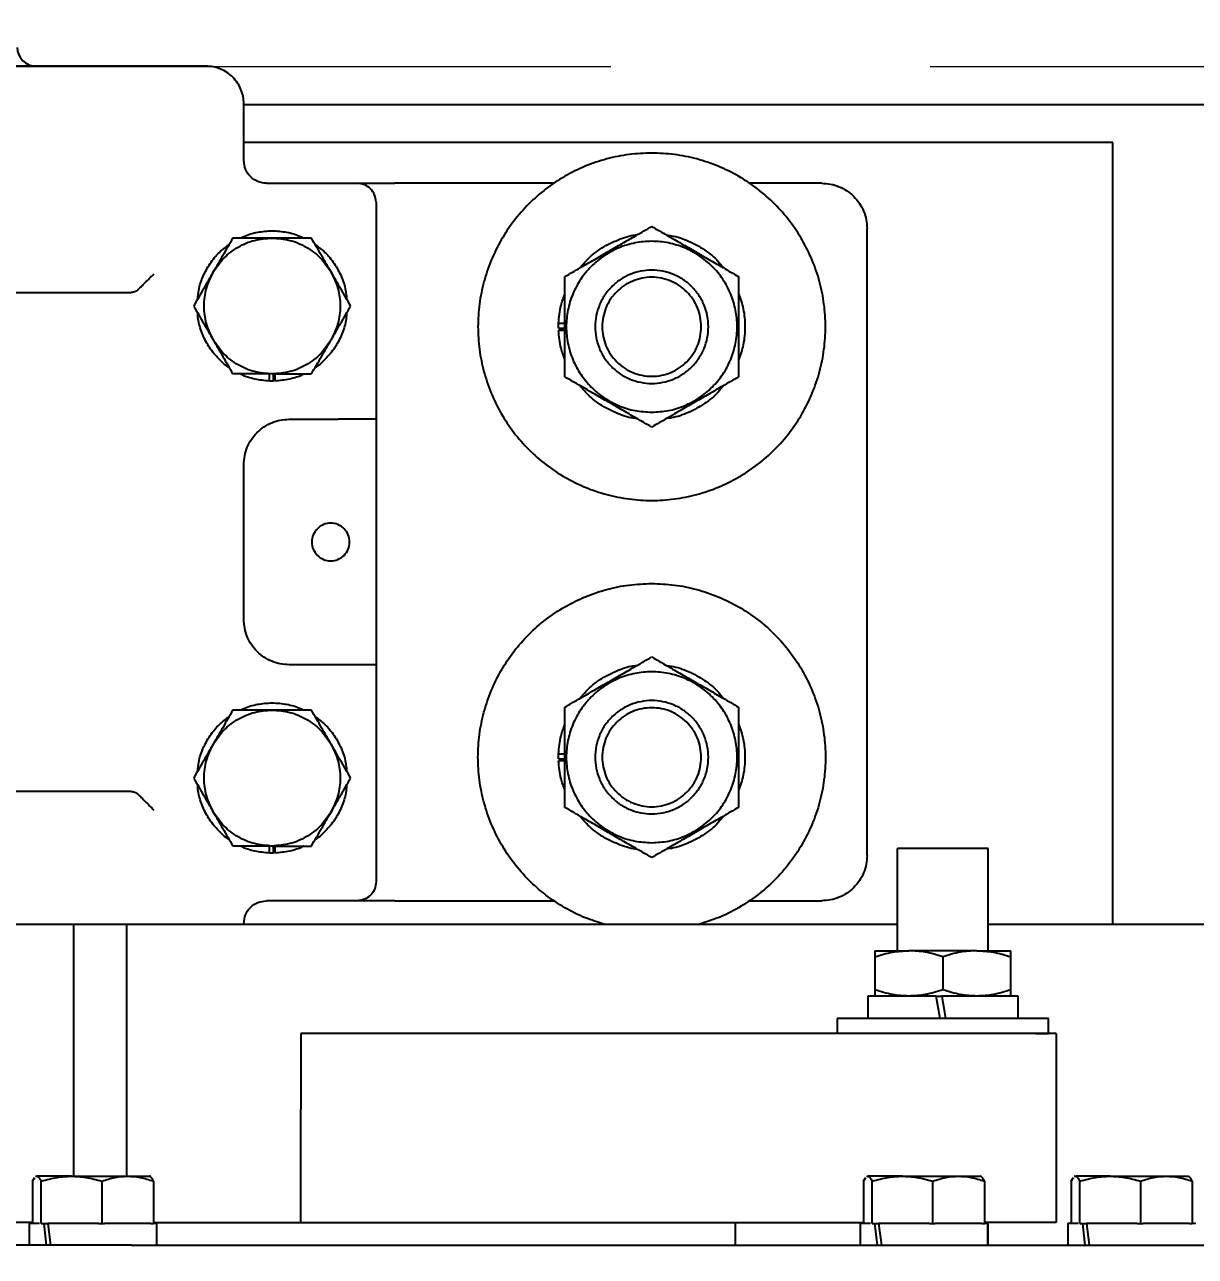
# Model space of a CAD drawing. Header units: millimetres. Extents: x 861 to 27901, y 673 to 17923.
# Drawn here: x 10955.8 to 11201.6, y 10712 to 10970.6 of the extents above; entities that cross this region are included whole.
import ezdxf

# ---------------------------------------------------------------- set-up
doc = ezdxf.new("R2010")
doc.units = ezdxf.units.MM
doc.header["$LTSCALE"] = 33.3
doc.linetypes.add('CENTERX2', pattern=[20.32, 12.7, -2.54, 2.54, -2.54])
doc.layers.add('CAPA_1', color=7, linetype='Continuous')
doc.styles.add('SLDTEXTSTYLE0', font='TXT', dxfattribs={"width": 0.75})
doc.dimstyles.new('SLDDIMSTYLE0', dxfattribs={"dimtxt": 66.6, "dimasz": 66.6, "dimexe": 0, "dimexo": 0.0625, "dimgap": 16.65, "dimtad": 2, "dimdec": 0, "dimlfac": 1.261261, "dimrnd": 1e-09, "dimzin": 12, "dimdsep": 46, "dimtxsty": 'SLDTEXTSTYLE0', "dimsah": 1, "dimcen": 0.09, "dimadec": 0, "dimazin": 3, "dimtfac": 1, "dimtdec": 0, "dimtofl": 0, "dimtmove": 0, "dimatfit": 3, "dimfxl": 1, "dimfrac": 2, "dimtolj": 1, "dimtzin": 12, "dimarcsym": 0})

# ---------------------------------------------------------------- blocks, each defined once
blk = doc.blocks.new('_D_22')
at = {"layer": 'CAPA_1', "transparency": 16777216}
for p, q in [((5852.28, 10660.74), (5852.28, 11574.36)), ((14197.89, 11069.7), (14197.89, 11574.36)), ((5852.28, 11541.06), (14197.89, 11541.06))]:
    blk.add_line(p, q, dxfattribs=at)
for points in [[(5852.28, 11541.06), (5918.88, 11530.81), (5918.88, 11551.3)], [(14197.89, 11541.06), (14131.29, 11551.3), (14131.29, 11530.81)]]:
    blk.add_solid(points, dxfattribs=at)
at = {"layer": 'CAPA_1', "transparency": 16777216, "insert": (9902.06, 11626.91), "char_height": 66.6, "attachment_point": 1, "style": 'SLDTEXTSTYLE0'}
blk.add_mtext('10526', dxfattribs=at)

msp = doc.modelspace()

# ---------------------------------------------------------------- linework, layer by layer
at = {"color": 7, "linetype": 'Continuous', "lineweight": 25}
for p, q in [((10993.89, 10961.89), (10975.06, 10961.89)), ((11001.82, 10942.07), (11001.82, 10953.96)), ((11001.82, 10953.82), (11303.17, 10953.82)), ((11184.24, 10945.9), (11001.82, 10945.9)), ((11184.24, 10781.77), (11184.24, 10945.9)), ((11006.58, 10937.31), (11025.6, 10937.31)), ((11067.03, 10937.31), (11033.53, 10937.31)), ((11123.13, 10937.31), (11107.86, 10937.31)), ((11029.57, 10933.35), (11029.57, 10887.76)), ((11132.64, 10796.18), (11132.64, 10927.8)), ((11067.88, 10906.87), (11067.89, 10907.93)), ((11067.88, 10906.87), (11069.21, 10906.87)), ((11067.89, 10907.93), (11069.47, 10907.93)), ((11069.47, 10906.43), (11067.89, 10906.43)), ((11007.18, 10895.78), (11007.18, 10897.27)), ((11008.01, 10895.77), (11007.18, 10895.78)), ((11008.01, 10895.77), (11008.01, 10897.27)), ((11008.01, 10896.88), (11008.35, 10896.9)), ((11008.35, 10897.27), (11008.35, 10895.78)), ((11011.33, 10887.76), (11021.64, 10887.76)), ((11001.82, 10845.73), (11001.82, 10878.24)), ((11029.57, 10878.24), (11029.57, 10845.73)), ((11021.64, 10836.22), (11011.33, 10836.22)), ((11029.57, 10836.22), (11029.57, 10790.63)), ((11067.88, 10816.49), (11067.89, 10817.54)), ((11067.88, 10816.49), (11069.21, 10816.49)), ((11067.89, 10817.54), (11069.47, 10817.54)), ((11069.47, 10816.05), (11067.89, 10816.05)), ((11007.18, 10796.67), (11007.18, 10798.16)), ((11008.01, 10796.66), (11008.01, 10798.16)), ((11008.01, 10797.77), (11008.35, 10797.79)), ((11008.35, 10798.16), (11008.35, 10796.67)), ((11139.05, 10776.18), (11139.05, 10797.63)), ((11158.08, 10776.18), (11158.08, 10797.63)), ((11008.01, 10796.66), (11007.18, 10796.67)), ((11025.6, 10786.67), (11006.58, 10786.67)), ((11033.53, 10786.67), (11067.03, 10786.67)), ((11107.86, 10786.67), (11123.13, 10786.67)), ((10841.8, 10781.77), (11139.05, 10781.77)), ((10966.04, 10781.77), (10966.04, 10728.84)), ((10977.25, 10728.84), (10977.25, 10781.77)), ((11158.08, 10781.77), (11410.52, 10781.77)), ((11134.29, 10774.9), (11134.29, 10767.94)), ((11148.56, 10774.9), (11148.56, 10767.94)), ((11162.83, 10767.94), (11162.83, 10774.9)), ((11132.79, 10766.66), (11132.79, 10761.95)), ((11147.14, 10766.66), (11148.32, 10766.66)), ((11147.97, 10761.95), (11147.14, 10766.66)), ((11148.32, 10766.66), (11149.15, 10761.95)), ((11164.34, 10761.95), (11164.34, 10766.66)), ((11126.36, 10761.95), (11126.36, 10758.78)), ((11170.76, 10758.78), (11170.76, 10761.95)), ((11172.35, 10758.78), (11013.78, 10758.78)), ((11013.78, 10719.14), (11013.78, 10742.92)), ((11172.35, 10742.92), (11172.35, 10719.14)), ((10957.47, 10727.78), (10957.95, 10728.59)), ((10957.47, 10727.78), (10957.47, 10718.93)), ((10958.28, 10728.84), (10958.14, 10728.77)), ((10958.17, 10728.72), (10958.38, 10728.84)), ((10959.29, 10718.93), (10959.29, 10727.78)), ((10971.98, 10727.78), (10971.98, 10718.93)), ((10982.19, 10728.77), (10982.06, 10728.84)), ((10982.86, 10727.78), (10982.86, 10718.93)), ((11131.9, 10727.78), (11132.38, 10728.59)), ((11131.9, 10727.78), (11131.9, 10718.93)), ((11132.7, 10728.84), (11132.57, 10728.77)), ((11132.6, 10728.72), (11132.81, 10728.84)), ((11133.72, 10718.93), (11133.72, 10727.78)), ((11146.41, 10727.78), (11146.41, 10718.93)), ((11156.62, 10728.77), (11156.49, 10728.84)), ((11157.29, 10727.78), (11157.29, 10718.93)), ((11175.51, 10727.78), (11175.99, 10728.59)), ((11175.51, 10727.78), (11175.51, 10718.93)), ((11176.31, 10728.84), (11176.18, 10728.77)), ((11176.21, 10728.72), (11176.42, 10728.84)), ((11177.32, 10718.93), (11177.32, 10727.78)), ((11190.02, 10727.78), (11190.02, 10718.93)), ((11200.23, 10728.77), (11200.1, 10728.84)), ((11200.9, 10727.78), (11200.9, 10718.93)), ((10957.47, 10719.14), (10831.42, 10719.14)), ((10956.78, 10718.93), (10956.78, 10714.38)), ((10959.29, 10718.93), (10960.98, 10718.93)), ((10960.42, 10714.38), (10959.89, 10718.93)), ((10960.65, 10718.93), (10961.23, 10714.38)), ((10971.32, 10718.93), (10972.55, 10718.93)), ((10982.29, 10718.93), (10982.86, 10718.93)), ((10982.86, 10719.14), (11131.9, 10719.14)), ((10983.56, 10714.38), (10983.56, 10718.93)), ((11104.95, 10719.14), (11104.95, 10714.38)), ((11131.21, 10718.93), (11131.21, 10714.38)), ((11133.72, 10718.93), (11135.41, 10718.93)), ((11134.85, 10714.38), (11134.31, 10718.93)), ((11135.08, 10718.93), (11135.66, 10714.38)), ((11145.75, 10718.93), (11146.98, 10718.93)), ((11156.72, 10718.93), (11157.29, 10718.93)), ((11172.35, 10719.14), (11157.29, 10719.14)), ((11157.98, 10714.38), (11157.98, 10718.93)), ((11158.08, 10714.38), (11158.08, 10719.14)), ((11174.82, 10718.93), (11174.82, 10714.38)), ((11177.32, 10718.93), (11179.02, 10718.93)), ((11178.45, 10714.38), (11177.92, 10718.93)), ((11178.69, 10718.93), (11179.27, 10714.38)), ((11189.35, 10718.93), (11190.59, 10718.93)), ((11200.33, 10718.93), (11200.9, 10718.93)), ((10978.25, 10714.38), (11378.12, 10714.38))]:
    msp.add_line(p, q, dxfattribs=at)
msp.add_arc((10958.21, 10965.85), 3.96, 180, 270, dxfattribs=at)
for points in [[(10965.59, 10961.89), (10963.38, 10961.89), (10958.96, 10961.89), (10951.54, 10961.89), (10943.6, 10961.89), (10935.13, 10961.89), (10926.2, 10961.89), (10916.84, 10961.89), (10907.12, 10961.89), (10897.1, 10961.89), (10886.83, 10961.89), (10876.37, 10961.89), (10865.79, 10961.89), (10855.14, 10961.89), (10844.49, 10961.89), (10833.91, 10961.89), (10823.45, 10961.89), (10813.18, 10961.89), (10803.16, 10961.89), (10793.44, 10961.89), (10784.08, 10961.89), (10775.14, 10961.89), (10766.68, 10961.89), (10758.74, 10961.89), (10751.32, 10961.89), (10746.9, 10961.89), (10744.69, 10961.89)], [(10975.06, 10961.89), (10974.14, 10961.89), (10972.32, 10961.89), (10969.73, 10961.89), (10967.39, 10961.89), (10966.19, 10961.89), (10965.59, 10961.89)], [(11001.82, 10953.96), (11001.79, 10954.48), (11001.73, 10955.52), (11001.26, 10957.01), (11000.53, 10958.39), (10999.53, 10959.6), (10998.32, 10960.6), (10996.94, 10961.33), (10995.45, 10961.8), (10994.41, 10961.86), (10993.89, 10961.89)], [(11006.58, 10937.31), (11005.95, 10937.38), (11004.71, 10937.52), (11003.13, 10938.62), (11002.03, 10940.2), (11001.89, 10941.44), (11001.82, 10942.07)], [(11087.45, 10943.65), (11089.04, 10943.59), (11092.22, 10943.47), (11096.91, 10942.5), (11101.44, 10940.97), (11105.73, 10938.86), (11109.71, 10936.2), (11113.31, 10933.04), (11116.46, 10929.45), (11119.12, 10925.47), (11121.24, 10921.18), (11122.78, 10916.65), (11123.71, 10911.96), (11124.02, 10907.18), (11123.71, 10902.41), (11122.78, 10897.71), (11121.24, 10893.18), (11119.12, 10888.89), (11116.46, 10884.92), (11113.31, 10881.32), (11109.71, 10878.16), (11105.73, 10875.51), (11101.44, 10873.39), (11096.91, 10871.85), (11092.22, 10870.92), (11087.45, 10870.61), (11082.67, 10870.92), (11077.98, 10871.85), (11073.45, 10873.39), (11069.16, 10875.51), (11065.18, 10878.16), (11061.58, 10881.32), (11058.43, 10884.92), (11055.77, 10888.89), (11053.66, 10893.18), (11052.12, 10897.71), (11051.18, 10902.41), (11050.87, 10907.18), (11051.18, 10911.96), (11052.12, 10916.65), (11053.66, 10921.18), (11055.77, 10925.47), (11058.43, 10929.45), (11061.58, 10933.04), (11065.18, 10936.2), (11069.16, 10938.86), (11073.45, 10940.97), (11077.98, 10942.5), (11082.67, 10943.47), (11085.86, 10943.59), (11087.45, 10943.65)], [(11029.57, 10933.35), (11029.51, 10933.86), (11029.39, 10934.9), (11028.47, 10936.21), (11027.16, 10937.13), (11026.12, 10937.25), (11025.6, 10937.31)], [(11025.6, 10937.31), (11025.63, 10937.31), (11025.69, 10937.31), (11026.16, 10937.31), (11026.9, 10937.31), (11027.89, 10937.31), (11029.1, 10937.31), (11030.48, 10937.31), (11031.98, 10937.31), (11033.01, 10937.31), (11033.53, 10937.31)], [(11123.13, 10937.31), (11123.75, 10937.27), (11124.99, 10937.2), (11126.79, 10936.64), (11128.45, 10935.76), (11129.9, 10934.57), (11131.09, 10933.12), (11131.97, 10931.46), (11132.53, 10929.66), (11132.6, 10928.42), (11132.64, 10927.8)], [(10995.41, 10918.68), (10996.11, 10919.71), (10997.52, 10921.77), (11000.56, 10924.03), (11004.03, 10925.53), (11006.52, 10925.72), (11007.76, 10925.81)], [(11007.76, 10925.81), (11009.01, 10925.72), (11011.5, 10925.53), (11014.97, 10924.03), (11018.01, 10921.77), (11019.42, 10919.71), (11020.12, 10918.68)], [(11087.45, 10889.24), (11086.27, 10889.31), (11083.92, 10889.44), (11080.54, 10890.51), (11077.42, 10892.17), (11074.68, 10894.42), (11072.44, 10897.15), (11070.77, 10900.27), (11069.74, 10903.66), (11069.39, 10907.18), (11069.74, 10910.7), (11070.77, 10914.09), (11072.44, 10917.21), (11074.68, 10919.95), (11077.42, 10922.19), (11080.54, 10923.86), (11083.92, 10924.89), (11087.45, 10925.24), (11090.97, 10924.89), (11094.36, 10923.86), (11097.48, 10922.19), (11100.21, 10919.95), (11102.46, 10917.21), (11104.13, 10914.09), (11105.15, 10910.7), (11105.5, 10907.18), (11105.15, 10903.66), (11104.13, 10900.27), (11102.46, 10897.15), (11100.21, 10894.42), (11097.48, 10892.17), (11094.36, 10890.51), (11090.97, 10889.44), (11088.62, 10889.31), (11087.45, 10889.24)], [(11099.34, 10907.18), (11099.3, 10906.4), (11099.21, 10904.85), (11098.5, 10902.6), (11097.4, 10900.53), (11095.91, 10898.72), (11094.1, 10897.23), (11092.03, 10896.12), (11089.78, 10895.44), (11087.45, 10895.21), (11085.11, 10895.44), (11082.87, 10896.12), (11080.8, 10897.23), (11078.98, 10898.72), (11077.49, 10900.53), (11076.39, 10902.6), (11075.71, 10904.85), (11075.48, 10907.18), (11075.71, 10909.52), (11076.39, 10911.76), (11077.49, 10913.83), (11078.98, 10915.64), (11080.8, 10917.13), (11082.87, 10918.24), (11085.11, 10918.92), (11087.45, 10919.15), (11089.78, 10918.92), (11092.03, 10918.24), (11094.1, 10917.13), (11095.91, 10915.64), (11097.4, 10913.83), (11098.5, 10911.76), (11099.21, 10909.52), (11099.3, 10907.96), (11099.34, 10907.18)], [(10995.41, 10904.41), (10994.86, 10905.53), (10993.78, 10907.79), (10993.35, 10911.54), (10993.78, 10915.3), (10994.86, 10917.55), (10995.41, 10918.68)], [(11020.12, 10918.68), (11020.67, 10917.55), (11021.75, 10915.3), (11022.18, 10911.54), (11021.75, 10907.79), (11020.67, 10905.53), (11020.12, 10904.41)], [(11097.84, 10907.18), (11097.8, 10906.5), (11097.72, 10905.14), (11097.1, 10903.18), (11096.14, 10901.37), (11094.84, 10899.79), (11093.26, 10898.49), (11091.45, 10897.52), (11089.49, 10896.92), (11087.45, 10896.72), (11085.41, 10896.92), (11083.44, 10897.52), (11081.64, 10898.49), (11080.05, 10899.79), (11078.75, 10901.37), (11077.78, 10903.18), (11077.19, 10905.14), (11076.99, 10907.18), (11077.19, 10909.22), (11077.78, 10911.18), (11078.75, 10912.99), (11080.05, 10914.58), (11081.64, 10915.88), (11083.44, 10916.84), (11085.41, 10917.44), (11087.45, 10917.64), (11089.49, 10917.44), (11091.45, 10916.84), (11093.26, 10915.88), (11094.84, 10914.58), (11096.14, 10912.99), (11097.1, 10911.18), (11097.72, 10909.22), (11097.8, 10907.86), (11097.84, 10907.18)], [(10978.03, 10914.32), (10975.6, 10914.32), (10970.73, 10914.32), (10962.53, 10914.32), (10953.74, 10914.32), (10944.34, 10914.32), (10934.41, 10914.32), (10924, 10914.32), (10913.17, 10914.32), (10901.99, 10914.32), (10890.52, 10914.32), (10878.85, 10914.32), (10867.03, 10914.32), (10855.14, 10914.32), (10843.25, 10914.32), (10831.43, 10914.32), (10819.75, 10914.32), (10808.29, 10914.32), (10797.11, 10914.32), (10786.28, 10914.32), (10775.87, 10914.32), (10765.93, 10914.32), (10756.53, 10914.32), (10747.74, 10914.32), (10739.55, 10914.32), (10734.68, 10914.32), (10732.25, 10914.32)], [(11007.76, 10897.27), (11006.52, 10897.36), (11004.03, 10897.55), (11000.56, 10899.06), (10997.52, 10901.31), (10996.11, 10903.37), (10995.41, 10904.41)], [(11020.12, 10904.41), (11019.42, 10903.37), (11018.01, 10901.31), (11014.97, 10899.06), (11011.5, 10897.55), (11009.01, 10897.36), (11007.76, 10897.27)], [(11001.82, 10878.24), (11001.85, 10878.86), (11001.92, 10880.11), (11002.49, 10881.91), (11003.37, 10883.56), (11004.56, 10885.01), (11006.01, 10886.2), (11007.67, 10887.08), (11009.46, 10887.65), (11010.71, 10887.72), (11011.33, 10887.76)], [(11029.57, 10887.76), (11029.54, 10887.76), (11029.48, 10887.76), (11029.01, 10887.76), (11028.28, 10887.76), (11027.28, 10887.76), (11026.07, 10887.76), (11024.69, 10887.76), (11023.2, 10887.76), (11022.16, 10887.76), (11021.64, 10887.76)], [(11029.57, 10887.76), (11029.57, 10887.72), (11029.57, 10887.65), (11029.57, 10887.08), (11029.57, 10886.2), (11029.57, 10885.01), (11029.57, 10883.56), (11029.57, 10881.91), (11029.57, 10880.11), (11029.57, 10878.86), (11029.57, 10878.24)], [(11024.02, 10861.99), (11023.96, 10861.47), (11023.84, 10860.43), (11022.92, 10859.11), (11021.61, 10858.23), (11020.05, 10857.92), (11018.5, 10858.23), (11017.18, 10859.11), (11016.3, 10860.43), (11015.99, 10861.99), (11016.3, 10863.54), (11017.18, 10864.86), (11018.5, 10865.75), (11020.05, 10866.06), (11021.61, 10865.75), (11022.92, 10864.86), (11023.84, 10863.54), (11023.96, 10862.51), (11024.02, 10861.99)], [(11011.33, 10836.22), (11010.71, 10836.26), (11009.46, 10836.33), (11007.67, 10836.89), (11006.01, 10837.77), (11004.56, 10838.96), (11003.37, 10840.41), (11002.49, 10842.07), (11001.92, 10843.87), (11001.85, 10845.11), (11001.82, 10845.73)], [(11029.57, 10845.73), (11029.57, 10845.11), (11029.57, 10843.87), (11029.57, 10842.07), (11029.57, 10840.41), (11029.57, 10838.96), (11029.57, 10837.77), (11029.57, 10836.89), (11029.57, 10836.33), (11029.57, 10836.26), (11029.57, 10836.22)], [(11029.57, 10836.22), (11029.54, 10836.22), (11029.48, 10836.22), (11029.01, 10836.22), (11028.28, 10836.22), (11027.28, 10836.22), (11026.07, 10836.22), (11024.69, 10836.22), (11023.2, 10836.22), (11022.16, 10836.22), (11021.64, 10836.22)], [(11087.45, 10798.86), (11086.27, 10798.92), (11083.92, 10799.06), (11080.54, 10800.12), (11077.42, 10801.78), (11074.68, 10804.03), (11072.44, 10806.77), (11070.77, 10809.89), (11069.74, 10813.27), (11069.39, 10816.8), (11069.74, 10820.32), (11070.77, 10823.7), (11072.44, 10826.83), (11074.68, 10829.56), (11077.42, 10831.81), (11080.54, 10833.48), (11083.92, 10834.5), (11087.45, 10834.85), (11090.97, 10834.5), (11094.36, 10833.48), (11097.48, 10831.81), (11100.21, 10829.56), (11102.46, 10826.83), (11104.13, 10823.7), (11105.15, 10820.32), (11105.5, 10816.8), (11105.15, 10813.27), (11104.13, 10809.89), (11102.46, 10806.77), (11100.21, 10804.03), (11097.48, 10801.78), (11094.36, 10800.12), (11090.97, 10799.06), (11088.62, 10798.92), (11087.45, 10798.86)], [(11099.34, 10816.8), (11099.3, 10816.02), (11099.21, 10814.46), (11098.5, 10812.21), (11097.4, 10810.15), (11095.91, 10808.33), (11094.1, 10806.84), (11092.03, 10805.74), (11089.78, 10805.06), (11087.45, 10804.83), (11085.11, 10805.06), (11082.87, 10805.74), (11080.8, 10806.84), (11078.98, 10808.33), (11077.49, 10810.15), (11076.39, 10812.21), (11075.71, 10814.46), (11075.48, 10816.8), (11075.71, 10819.13), (11076.39, 10821.38), (11077.49, 10823.45), (11078.98, 10825.26), (11080.8, 10826.75), (11082.87, 10827.85), (11085.11, 10828.54), (11087.45, 10828.77), (11089.78, 10828.54), (11092.03, 10827.85), (11094.1, 10826.75), (11095.91, 10825.26), (11097.4, 10823.45), (11098.5, 10821.38), (11099.21, 10819.13), (11099.3, 10817.57), (11099.34, 10816.8)], [(10995.41, 10819.57), (10996.11, 10820.6), (10997.52, 10822.67), (11000.56, 10824.92), (11004.03, 10826.42), (11006.52, 10826.61), (11007.76, 10826.71)], [(11007.76, 10826.71), (11009.01, 10826.61), (11011.5, 10826.42), (11014.97, 10824.92), (11018.01, 10822.67), (11019.42, 10820.6), (11020.12, 10819.57)], [(11097.84, 10816.8), (11097.8, 10816.12), (11097.72, 10814.76), (11097.1, 10812.79), (11096.14, 10810.99), (11094.84, 10809.4), (11093.26, 10808.1), (11091.45, 10807.13), (11089.49, 10806.54), (11087.45, 10806.34), (11085.41, 10806.54), (11083.44, 10807.13), (11081.64, 10808.1), (11080.05, 10809.4), (11078.75, 10810.99), (11077.78, 10812.79), (11077.19, 10814.76), (11076.99, 10816.8), (11077.19, 10818.84), (11077.78, 10820.8), (11078.75, 10822.61), (11080.05, 10824.19), (11081.64, 10825.49), (11083.44, 10826.46), (11085.41, 10827.05), (11087.45, 10827.25), (11089.49, 10827.05), (11091.45, 10826.46), (11093.26, 10825.49), (11094.84, 10824.19), (11096.14, 10822.61), (11097.1, 10820.8), (11097.72, 10818.84), (11097.8, 10817.48), (11097.84, 10816.8)], [(10995.41, 10805.3), (10994.86, 10806.43), (10993.78, 10808.68), (10993.35, 10812.43), (10993.78, 10816.19), (10994.86, 10818.44), (10995.41, 10819.57)], [(11020.12, 10819.57), (11020.67, 10818.44), (11021.75, 10816.19), (11022.18, 10812.43), (11021.75, 10808.68), (11020.67, 10806.43), (11020.12, 10805.3)], [(10732.25, 10809.66), (10734.68, 10809.66), (10739.55, 10809.66), (10747.74, 10809.66), (10756.53, 10809.66), (10765.93, 10809.66), (10775.87, 10809.66), (10786.28, 10809.66), (10797.11, 10809.66), (10808.29, 10809.66), (10819.75, 10809.66), (10831.43, 10809.66), (10843.25, 10809.66), (10855.14, 10809.66), (10867.03, 10809.66), (10878.85, 10809.66), (10890.52, 10809.66), (10901.99, 10809.66), (10913.17, 10809.66), (10924, 10809.66), (10934.41, 10809.66), (10944.34, 10809.66), (10953.74, 10809.66), (10962.53, 10809.66), (10970.73, 10809.66), (10975.6, 10809.66), (10978.03, 10809.66)], [(11007.76, 10798.16), (11006.52, 10798.26), (11004.03, 10798.45), (11000.56, 10799.95), (10997.52, 10802.2), (10996.11, 10804.27), (10995.41, 10805.3)], [(11020.12, 10805.3), (11019.42, 10804.27), (11018.01, 10802.2), (11014.97, 10799.95), (11011.5, 10798.45), (11009.01, 10798.26), (11007.76, 10798.16)], [(11158.08, 10797.63), (11158.04, 10797.63), (11157.97, 10797.63), (11157.4, 10797.63), (11156.52, 10797.63), (11155.33, 10797.63), (11153.88, 10797.63), (11152.23, 10797.63), (11150.43, 10797.63), (11148.56, 10797.63), (11146.69, 10797.63), (11144.9, 10797.63), (11143.24, 10797.63), (11141.79, 10797.63), (11140.6, 10797.63), (11139.72, 10797.63), (11139.15, 10797.63), (11139.08, 10797.63), (11139.05, 10797.63)], [(11132.64, 10796.18), (11132.6, 10795.56), (11132.53, 10794.31), (11131.97, 10792.52), (11131.09, 10790.86), (11129.9, 10789.41), (11128.45, 10788.22), (11126.79, 10787.34), (11124.99, 10786.77), (11123.75, 10786.7), (11123.13, 10786.67)], [(11029.57, 10790.63), (11029.51, 10790.11), (11029.39, 10789.07), (11028.47, 10787.76), (11027.16, 10786.85), (11026.12, 10786.73), (11025.6, 10786.67)], [(11001.82, 10781.91), (11001.89, 10782.53), (11002.03, 10783.78), (11003.13, 10785.35), (11004.71, 10786.45), (11005.95, 10786.6), (11006.58, 10786.67)], [(11033.53, 10786.67), (11033.01, 10786.67), (11031.98, 10786.67), (11030.48, 10786.67), (11029.1, 10786.67), (11027.89, 10786.67), (11026.9, 10786.67), (11026.16, 10786.67), (11025.69, 10786.67), (11025.63, 10786.67), (11025.6, 10786.67)], [(11134.29, 10776.18), (11134.38, 10776.18), (11134.57, 10776.18), (11136.08, 10776.18), (11138.33, 10776.18), (11140.39, 10776.18), (11141.43, 10776.18)], [(11155.7, 10776.18), (11154.57, 10776.18), (11152.32, 10776.18), (11148.56, 10776.18), (11144.81, 10776.18), (11142.55, 10776.18), (11141.43, 10776.18)], [(11155.7, 10776.18), (11156.73, 10776.18), (11158.79, 10776.18), (11161.05, 10776.18), (11162.55, 10776.18), (11162.74, 10776.18), (11162.83, 10776.18)], [(11148.56, 10761.95), (11147.11, 10761.95), (11144.2, 10761.95), (11140.01, 10761.95), (11136.15, 10761.95), (11132.76, 10761.95), (11129.98, 10761.95), (11127.93, 10761.95), (11126.61, 10761.95), (11126.44, 10761.95), (11126.36, 10761.95)], [(11170.76, 10761.95), (11170.68, 10761.95), (11170.51, 10761.95), (11169.19, 10761.95), (11167.14, 10761.95), (11164.36, 10761.95), (11160.98, 10761.95), (11157.11, 10761.95), (11152.92, 10761.95), (11150.01, 10761.95), (11148.56, 10761.95)], [(11013.78, 10758.78), (11013.78, 10758.72), (11013.78, 10758.6), (11013.78, 10757.66), (11013.78, 10756.2), (11013.78, 10754.21), (11013.78, 10751.79), (11013.78, 10749.03), (11013.78, 10746.04), (11013.78, 10743.96), (11013.78, 10742.92)], [(11168.01, 10758.78), (11168.43, 10758.78), (11169.27, 10758.78), (11170.11, 10758.78), (11170.66, 10758.78), (11170.73, 10758.78), (11170.76, 10758.78)], [(11172.35, 10758.78), (11172.35, 10758.72), (11172.35, 10758.6), (11172.35, 10757.66), (11172.35, 10756.2), (11172.35, 10754.21), (11172.35, 10751.79), (11172.35, 10749.03), (11172.35, 10746.04), (11172.35, 10743.96), (11172.35, 10742.92)], [(10965.63, 10728.84), (10964.7, 10728.84), (10962.84, 10728.84), (10960.65, 10728.84), (10959.02, 10728.84), (10958.6, 10728.84), (10958.38, 10728.84)], [(10965.63, 10728.84), (10966.62, 10728.84), (10968.6, 10728.84), (10971.76, 10728.84), (10974.81, 10728.84), (10976.55, 10728.84), (10977.42, 10728.84)], [(11140.06, 10728.84), (11139.13, 10728.84), (11137.27, 10728.84), (11135.08, 10728.84), (11133.45, 10728.84), (11133.02, 10728.84), (11132.81, 10728.84)], [(11140.06, 10728.84), (11141.05, 10728.84), (11143.03, 10728.84), (11146.18, 10728.84), (11149.24, 10728.84), (11150.98, 10728.84), (11151.85, 10728.84)], [(11183.67, 10728.84), (11182.74, 10728.84), (11180.88, 10728.84), (11178.69, 10728.84), (11177.06, 10728.84), (11176.63, 10728.84), (11176.42, 10728.84)], [(11183.67, 10728.84), (11184.66, 10728.84), (11186.64, 10728.84), (11189.79, 10728.84), (11192.85, 10728.84), (11194.59, 10728.84), (11195.46, 10728.84)], [(10971.32, 10718.93), (10970.34, 10718.93), (10968.38, 10718.93), (10965.51, 10718.93), (10962.85, 10718.93), (10961.38, 10718.93), (10960.65, 10718.93)], [(10982.29, 10718.93), (10981.78, 10718.93), (10980.74, 10718.93), (10978.4, 10718.93), (10975.66, 10718.93), (10973.59, 10718.93), (10972.55, 10718.93)], [(11145.75, 10718.93), (11144.77, 10718.93), (11142.8, 10718.93), (11139.94, 10718.93), (11137.28, 10718.93), (11135.81, 10718.93), (11135.08, 10718.93)], [(11156.72, 10718.93), (11156.2, 10718.93), (11155.17, 10718.93), (11152.83, 10718.93), (11150.09, 10718.93), (11148.02, 10718.93), (11146.98, 10718.93)], [(11189.35, 10718.93), (11188.37, 10718.93), (11186.41, 10718.93), (11183.55, 10718.93), (11180.88, 10718.93), (11179.42, 10718.93), (11178.69, 10718.93)], [(11200.33, 10718.93), (11199.81, 10718.93), (11198.78, 10718.93), (11196.44, 10718.93), (11193.69, 10718.93), (11191.62, 10718.93), (11190.59, 10718.93)], [(10978.25, 10714.38), (10975.24, 10714.38), (10969.21, 10714.38), (10959.78, 10714.38), (10950.12, 10714.38), (10940.23, 10714.38), (10930.18, 10714.38), (10920, 10714.38), (10909.73, 10714.38), (10902.85, 10714.38), (10899.41, 10714.38)]]:
    msp.add_open_spline(points, degree=3, dxfattribs=at)
for points, knots in [([(11001.17, 10925.81), (11001.38, 10925.93), (11002.48, 10926.53), (11004.72, 10927.09), (11007.76, 10927.43), (11010.81, 10927.09), (11013.05, 10926.53), (11014.15, 10925.93), (11014.36, 10925.81)], [0, 0, 0, 0, 0.051864, 0.275932, 0.5, 0.724068, 0.948136, 1, 1, 1, 1]), ([(11069.21, 10917.71), (11070.29, 10918.33), (11072.35, 10919.52), (11075.41, 10921.29), (11078.33, 10922.97), (11081.25, 10924.66), (11084.3, 10926.42), (11086.36, 10927.61), (11087.45, 10928.24)], [0, 0, 0, 0, 0.181596, 0.345504, 0.5, 0.654479, 0.818394, 1, 1, 1, 1]), ([(11072.39, 10919.54), (11072.91, 10920.18), (11074.23, 10921.8), (11076.95, 10923.84), (11080.35, 10925.5), (11082.9, 10926.37), (11084.28, 10926.47), (11084.4, 10926.48)], [0, 0, 0, 0, 0.174329, 0.441161, 0.707993, 0.974825, 1, 1, 1, 1]), ([(11087.45, 10928.24), (11088.53, 10927.61), (11090.59, 10926.42), (11093.65, 10924.66), (11096.56, 10922.97), (11099.48, 10921.29), (11102.54, 10919.52), (11104.6, 10918.33), (11105.68, 10917.71)], [0, 0, 0, 0, 0.181596, 0.345504, 0.5, 0.654479, 0.818394, 1, 1, 1, 1]), ([(10992.13, 10913), (10992.18, 10913.63), (10992.32, 10915.27), (10993.2, 10917.82), (10994.67, 10920.51), (10996.52, 10922.78), (10998.03, 10923.9), (10998.72, 10924.42)], [0, 0, 0, 0, 0.138083, 0.362407, 0.586731, 0.811055, 1, 1, 1, 1]), ([(10999.52, 10925.81), (10998.82, 10924.59), (10997.47, 10922.25), (10996.07, 10919.83), (10995.41, 10918.68)], [0, 0, 0, 0, 0.523687, 1, 1, 1, 1]), ([(11007.76, 10925.81), (11006.43, 10925.81), (11003.64, 10925.81), (11000.94, 10925.81), (10999.52, 10925.81)], [0, 0, 0, 0, 0.476313, 1, 1, 1, 1]), ([(11016, 10925.81), (11014.59, 10925.81), (11011.89, 10925.81), (11009.09, 10925.81), (11007.76, 10925.81)], [0, 0, 0, 0, 0.523687, 1, 1, 1, 1]), ([(11020.12, 10918.68), (11019.46, 10919.83), (11018.06, 10922.25), (11016.71, 10924.59), (11016, 10925.81)], [0, 0, 0, 0, 0.476313, 1, 1, 1, 1]), ([(11016.81, 10924.42), (11017.5, 10923.9), (11019.01, 10922.78), (11020.86, 10920.51), (11022.33, 10917.82), (11023.21, 10915.27), (11023.35, 10913.63), (11023.4, 10913)], [0, 0, 0, 0, 0.188945, 0.413269, 0.637593, 0.861917, 1, 1, 1, 1]), ([(11090.59, 10926.42), (11090.92, 10926.39), (11092.51, 10926.23), (11095.24, 10925.23), (11098.56, 10923.42), (11101.03, 10921.47), (11102.14, 10920.01), (11102.49, 10919.55)], [0, 0, 0, 0, 0.0709821, 0.3401464, 0.6093108, 0.8784752, 1, 1, 1, 1]), ([(10979.71, 10915.05), (10979.91, 10915.26), (10980.33, 10915.68), (10981.41, 10916.76), (10982.32, 10917.66), (10982.93, 10918.28)], [0, 0, 0, 0, 0.228606, 0.474863, 1, 1, 1, 1]), ([(10995.41, 10918.68), (10994.74, 10917.53), (10993.34, 10915.11), (10991.99, 10912.77), (10991.29, 10911.54)], [0, 0, 0, 0, 0.476313, 1, 1, 1, 1]), ([(11024.24, 10911.54), (11023.54, 10912.77), (11022.18, 10915.11), (11020.79, 10917.53), (11020.12, 10918.68)], [0, 0, 0, 0, 0.5236871, 1, 1, 1, 1]), ([(11069.21, 10896.65), (11069.21, 10897.9), (11069.21, 10900.28), (11069.21, 10903.81), (11069.21, 10907.18), (11069.21, 10910.55), (11069.21, 10914.08), (11069.21, 10916.46), (11069.21, 10917.71)], [0, 0, 0, 0, 0.181596, 0.3455039, 0.5, 0.6544793, 0.8183941, 1, 1, 1, 1]), ([(11105.68, 10917.71), (11105.68, 10916.46), (11105.68, 10914.08), (11105.68, 10910.55), (11105.68, 10907.18), (11105.68, 10903.81), (11105.68, 10900.28), (11105.68, 10897.9), (11105.68, 10896.65)], [0, 0, 0, 0, 0.181596, 0.3455039, 0.5, 0.6544793, 0.8183941, 1, 1, 1, 1]), ([(10979.71, 10915.05), (10979.44, 10914.84), (10978.92, 10914.4), (10978.32, 10914.35), (10978.03, 10914.32)], [0, 0, 0, 0, 0.5045476, 1, 1, 1, 1]), ([(11067.89, 10907.93), (11067.99, 10909.2), (11068.16, 10911.3), (11068.91, 10913.27), (11069.21, 10914.05)], [0, 0, 0, 0, 0.602809, 1, 1, 1, 1]), ([(11105.68, 10914.18), (11106.05, 10913.11), (11106.82, 10910.85), (11107.12, 10907.18), (11106.82, 10903.51), (11106.05, 10901.25), (11105.68, 10900.19)], [0, 0, 0, 0, 0.235147, 0.5, 0.764853, 1, 1, 1, 1]), ([(10991.29, 10911.54), (10991.99, 10910.32), (10993.34, 10907.98), (10994.74, 10905.56), (10995.41, 10904.41)], [0, 0, 0, 0, 0.523687, 1, 1, 1, 1]), ([(11020.12, 10904.41), (11020.79, 10905.56), (11022.18, 10907.98), (11023.54, 10910.32), (11024.24, 10911.54)], [0, 0, 0, 0, 0.476313, 1, 1, 1, 1]), ([(10998.75, 10898.62), (10998.7, 10898.64), (10997.77, 10899.18), (10996.25, 10900.67), (10994.33, 10903.05), (10992.99, 10905.82), (10992.23, 10908.2), (10992.15, 10909.65), (10992.13, 10910.08)], [0, 0, 0, 0, 0.011795, 0.23526, 0.458726, 0.682191, 0.905657, 1, 1, 1, 1]), ([(11023.4, 10910.08), (11023.37, 10909.65), (11023.3, 10908.2), (11022.54, 10905.82), (11021.2, 10903.05), (11019.27, 10900.67), (11017.76, 10899.18), (11016.83, 10898.64), (11016.78, 10898.62)], [0, 0, 0, 0, 0.094343, 0.317809, 0.541274, 0.76474, 0.988205, 1, 1, 1, 1]), ([(11069.21, 10900.32), (11068.91, 10901.1), (11068.16, 10903.06), (11067.99, 10905.17), (11067.89, 10906.43)], [0, 0, 0, 0, 0.397191, 1, 1, 1, 1]), ([(10995.41, 10904.41), (10996.07, 10903.25), (10997.47, 10900.84), (10998.82, 10898.5), (10999.52, 10897.27)], [0, 0, 0, 0, 0.476313, 1, 1, 1, 1]), ([(11016, 10897.27), (11016.71, 10898.5), (11018.06, 10900.84), (11019.46, 10903.25), (11020.12, 10904.41)], [0, 0, 0, 0, 0.523687, 1, 1, 1, 1]), ([(11007.76, 10897.27), (11006.43, 10897.27), (11003.64, 10897.27), (11000.94, 10897.27), (10999.52, 10897.27)], [0, 0, 0, 0, 0.476313, 1, 1, 1, 1]), ([(11007.18, 10895.78), (11006.16, 10895.88), (11004.14, 10896.1), (11002.08, 10896.69), (11001.14, 10897.24), (11001.09, 10897.27)], [0, 0, 0, 0, 0.484609, 0.969217, 1, 1, 1, 1]), ([(11007.76, 10897.27), (11009.09, 10897.27), (11011.89, 10897.27), (11014.59, 10897.27), (11016, 10897.27)], [0, 0, 0, 0, 0.476313, 1, 1, 1, 1]), ([(11014.44, 10897.27), (11014.39, 10897.24), (11013.45, 10896.69), (11011.39, 10896.1), (11009.36, 10895.88), (11008.35, 10895.78)], [0, 0, 0, 0, 0.030783, 0.515391, 1, 1, 1, 1]), ([(11087.45, 10886.12), (11086.36, 10886.75), (11084.3, 10887.94), (11081.25, 10889.7), (11078.33, 10891.39), (11075.41, 10893.07), (11072.36, 10894.84), (11070.29, 10896.03), (11069.21, 10896.65)], [0, 0, 0, 0, 0.181596, 0.3455039, 0.5, 0.6544793, 0.8183941, 1, 1, 1, 1]), ([(11105.68, 10896.65), (11104.6, 10896.03), (11102.54, 10894.84), (11099.48, 10893.07), (11096.56, 10891.39), (11093.65, 10889.7), (11090.59, 10887.94), (11088.53, 10886.75), (11087.45, 10886.12)], [0, 0, 0, 0, 0.181596, 0.3455039, 0.5, 0.6544793, 0.8183941, 1, 1, 1, 1]), ([(11084.4, 10887.88), (11084.28, 10887.89), (11082.9, 10887.99), (11080.35, 10888.86), (11076.95, 10890.53), (11074.23, 10892.56), (11072.91, 10894.18), (11072.39, 10894.82)], [0, 0, 0, 0, 0.025175, 0.292007, 0.558839, 0.825671, 1, 1, 1, 1]), ([(11102.49, 10894.81), (11102.14, 10894.36), (11101.03, 10892.9), (11098.56, 10890.95), (11095.24, 10889.13), (11092.51, 10888.13), (11090.92, 10887.97), (11090.59, 10887.94)], [0, 0, 0, 0, 0.121525, 0.390689, 0.659854, 0.929018, 1, 1, 1, 1]), ([(11077.4, 10781.77), (11076.08, 10782.18), (11073.25, 10783.06), (11069.16, 10785.13), (11065.18, 10787.78), (11061.58, 10790.93), (11058.43, 10794.53), (11055.77, 10798.51), (11053.66, 10802.8), (11052.12, 10807.33), (11051.18, 10812.02), (11050.87, 10816.8), (11051.18, 10821.57), (11052.12, 10826.26), (11053.66, 10830.79), (11055.77, 10835.08), (11058.43, 10839.06), (11061.58, 10842.66), (11065.18, 10845.81), (11069.16, 10848.47), (11073.45, 10850.59), (11077.98, 10852.12), (11082.67, 10853.09), (11085.86, 10853.21), (11087.45, 10853.27)], [0, 0, 0, 0, 0.039565, 0.0853, 0.131035, 0.17677, 0.222505, 0.26824, 0.313975, 0.35971, 0.405445, 0.45118, 0.496915, 0.54265, 0.588385, 0.63412, 0.679855, 0.72559, 0.771325, 0.81706, 0.862795, 0.90853, 0.954265, 1, 1, 1, 1]), ([(11087.45, 10853.27), (11089.04, 10853.21), (11092.22, 10853.09), (11096.91, 10852.12), (11101.44, 10850.59), (11105.73, 10848.47), (11109.71, 10845.81), (11113.31, 10842.66), (11116.46, 10839.06), (11119.12, 10835.08), (11121.24, 10830.79), (11122.78, 10826.26), (11123.71, 10821.57), (11124.02, 10816.8), (11123.71, 10812.02), (11122.78, 10807.33), (11121.24, 10802.8), (11119.12, 10798.51), (11116.46, 10794.53), (11113.31, 10790.93), (11109.71, 10787.78), (11105.73, 10785.13), (11101.65, 10783.06), (11098.81, 10782.18), (11097.5, 10781.77)], [0, 0, 0, 0, 0.045735, 0.09147, 0.137205, 0.18294, 0.228675, 0.27441, 0.320145, 0.36588, 0.411615, 0.45735, 0.503085, 0.54882, 0.594555, 0.64029, 0.686025, 0.73176, 0.777495, 0.82323, 0.868965, 0.9147, 0.960435, 1, 1, 1, 1]), ([(11069.21, 10827.32), (11070.29, 10827.95), (11072.35, 10829.14), (11075.41, 10830.9), (11078.33, 10832.59), (11081.25, 10834.27), (11084.3, 10836.04), (11086.36, 10837.23), (11087.45, 10837.85)], [0, 0, 0, 0, 0.181596, 0.345504, 0.5, 0.654479, 0.818394, 1, 1, 1, 1]), ([(11072.39, 10829.16), (11072.91, 10829.8), (11074.23, 10831.42), (11076.95, 10833.45), (11080.35, 10835.12), (11082.9, 10835.99), (11084.28, 10836.08), (11084.4, 10836.09)], [0, 0, 0, 0, 0.174329, 0.441161, 0.707993, 0.974825, 1, 1, 1, 1]), ([(11087.45, 10837.85), (11088.53, 10837.23), (11090.59, 10836.04), (11093.65, 10834.27), (11096.56, 10832.59), (11099.48, 10830.9), (11102.54, 10829.14), (11104.6, 10827.95), (11105.68, 10827.32)], [0, 0, 0, 0, 0.181596, 0.345504, 0.5, 0.654479, 0.818394, 1, 1, 1, 1]), ([(11090.59, 10836.04), (11090.92, 10836), (11092.51, 10835.85), (11095.24, 10834.85), (11098.56, 10833.03), (11101.03, 10831.08), (11102.14, 10829.62), (11102.49, 10829.17)], [0, 0, 0, 0, 0.070982, 0.340146, 0.609311, 0.878475, 1, 1, 1, 1]), ([(11001.17, 10826.71), (11001.38, 10826.82), (11002.48, 10827.42), (11004.72, 10827.98), (11007.76, 10828.32), (11010.81, 10827.98), (11013.05, 10827.42), (11014.15, 10826.82), (11014.36, 10826.71)], [0, 0, 0, 0, 0.051864, 0.275932, 0.5, 0.724068, 0.948136, 1, 1, 1, 1]), ([(10999.52, 10826.71), (10998.82, 10825.48), (10997.47, 10823.14), (10996.07, 10820.72), (10995.41, 10819.57)], [0, 0, 0, 0, 0.523687, 1, 1, 1, 1]), ([(11007.76, 10826.71), (11006.43, 10826.71), (11003.64, 10826.71), (11000.94, 10826.71), (10999.52, 10826.71)], [0, 0, 0, 0, 0.476313, 1, 1, 1, 1]), ([(11016, 10826.71), (11014.59, 10826.71), (11011.89, 10826.71), (11009.09, 10826.71), (11007.76, 10826.71)], [0, 0, 0, 0, 0.523687, 1, 1, 1, 1]), ([(11020.12, 10819.57), (11019.46, 10820.72), (11018.06, 10823.14), (11016.71, 10825.48), (11016, 10826.71)], [0, 0, 0, 0, 0.476313, 1, 1, 1, 1]), ([(11069.21, 10806.27), (11069.21, 10807.52), (11069.21, 10809.9), (11069.21, 10813.43), (11069.21, 10816.8), (11069.21, 10820.16), (11069.21, 10823.69), (11069.21, 10826.07), (11069.21, 10827.32)], [0, 0, 0, 0, 0.181596, 0.345504, 0.5, 0.654479, 0.818394, 1, 1, 1, 1]), ([(11105.68, 10827.32), (11105.68, 10826.07), (11105.68, 10823.69), (11105.68, 10820.17), (11105.68, 10816.8), (11105.68, 10813.43), (11105.68, 10809.9), (11105.68, 10807.52), (11105.68, 10806.27)], [0, 0, 0, 0, 0.181596, 0.3455039, 0.5, 0.6544793, 0.8183941, 1, 1, 1, 1]), ([(10992.13, 10813.9), (10992.18, 10814.52), (10992.32, 10816.17), (10993.2, 10818.71), (10994.67, 10821.4), (10996.52, 10823.67), (10998.03, 10824.79), (10998.72, 10825.31)], [0, 0, 0, 0, 0.138083, 0.362407, 0.586731, 0.811055, 1, 1, 1, 1]), ([(11016.81, 10825.31), (11017.5, 10824.79), (11019.01, 10823.67), (11020.86, 10821.4), (11022.33, 10818.71), (11023.21, 10816.17), (11023.35, 10814.52), (11023.4, 10813.9)], [0, 0, 0, 0, 0.188945, 0.413269, 0.637593, 0.861917, 1, 1, 1, 1]), ([(11067.89, 10817.54), (11067.99, 10818.81), (11068.16, 10820.92), (11068.91, 10822.88), (11069.21, 10823.66)], [0, 0, 0, 0, 0.602809, 1, 1, 1, 1]), ([(11105.68, 10823.79), (11106.05, 10822.73), (11106.82, 10820.46), (11107.12, 10816.8), (11106.82, 10813.13), (11106.05, 10810.87), (11105.68, 10809.8)], [0, 0, 0, 0, 0.235147, 0.5, 0.764853, 1, 1, 1, 1]), ([(10995.41, 10819.57), (10994.74, 10818.42), (10993.34, 10816), (10991.99, 10813.66), (10991.29, 10812.43)], [0, 0, 0, 0, 0.476313, 1, 1, 1, 1]), ([(11024.24, 10812.43), (11023.54, 10813.66), (11022.18, 10816), (11020.79, 10818.42), (11020.12, 10819.57)], [0, 0, 0, 0, 0.523687, 1, 1, 1, 1]), ([(11069.21, 10809.93), (11068.91, 10810.71), (11068.16, 10812.68), (11067.99, 10814.78), (11067.89, 10816.05)], [0, 0, 0, 0, 0.397191, 1, 1, 1, 1]), ([(10991.29, 10812.43), (10991.99, 10811.21), (10993.34, 10808.87), (10994.74, 10806.45), (10995.41, 10805.3)], [0, 0, 0, 0, 0.523687, 1, 1, 1, 1]), ([(10998.75, 10799.51), (10998.7, 10799.54), (10997.77, 10800.07), (10996.25, 10801.57), (10994.33, 10803.95), (10992.99, 10806.71), (10992.23, 10809.09), (10992.15, 10810.54), (10992.13, 10810.97)], [0, 0, 0, 0, 0.011795, 0.23526, 0.458726, 0.682191, 0.905657, 1, 1, 1, 1]), ([(11023.4, 10810.97), (11023.37, 10810.54), (11023.3, 10809.09), (11022.54, 10806.71), (11021.2, 10803.95), (11019.27, 10801.57), (11017.76, 10800.07), (11016.83, 10799.54), (11016.78, 10799.51)], [0, 0, 0, 0, 0.094343, 0.317809, 0.541274, 0.76474, 0.988205, 1, 1, 1, 1]), ([(11020.12, 10805.3), (11020.79, 10806.45), (11022.18, 10808.87), (11023.54, 10811.21), (11024.24, 10812.43)], [0, 0, 0, 0, 0.476313, 1, 1, 1, 1]), ([(10978.03, 10809.66), (10978.32, 10809.63), (10978.92, 10809.57), (10979.44, 10809.14), (10979.71, 10808.92)], [0, 0, 0, 0, 0.495452, 1, 1, 1, 1]), ([(10979.71, 10808.92), (10979.91, 10808.72), (10980.33, 10808.29), (10981.41, 10807.22), (10982.32, 10806.31), (10982.93, 10805.7)], [0, 0, 0, 0, 0.228606, 0.474863, 1, 1, 1, 1]), ([(10995.41, 10805.3), (10996.07, 10804.15), (10997.47, 10801.73), (10998.82, 10799.39), (10999.52, 10798.16)], [0, 0, 0, 0, 0.476313, 1, 1, 1, 1]), ([(11016, 10798.16), (11016.71, 10799.39), (11018.06, 10801.73), (11019.46, 10804.15), (11020.12, 10805.3)], [0, 0, 0, 0, 0.523687, 1, 1, 1, 1]), ([(11087.45, 10795.74), (11086.36, 10796.36), (11084.3, 10797.55), (11081.25, 10799.32), (11078.33, 10801), (11075.41, 10802.69), (11072.36, 10804.45), (11070.29, 10805.64), (11069.21, 10806.27)], [0, 0, 0, 0, 0.181596, 0.345504, 0.5, 0.654479, 0.818394, 1, 1, 1, 1]), ([(11105.68, 10806.27), (11104.6, 10805.64), (11102.54, 10804.45), (11099.48, 10802.69), (11096.56, 10801), (11093.65, 10799.32), (11090.59, 10797.55), (11088.53, 10796.36), (11087.45, 10795.74)], [0, 0, 0, 0, 0.181596, 0.345504, 0.5, 0.654479, 0.818394, 1, 1, 1, 1]), ([(11084.4, 10797.5), (11084.28, 10797.51), (11082.9, 10797.6), (11080.35, 10798.47), (11076.95, 10800.14), (11074.23, 10802.17), (11072.91, 10803.79), (11072.39, 10804.43)], [0, 0, 0, 0, 0.025175, 0.292007, 0.558839, 0.825671, 1, 1, 1, 1]), ([(11102.49, 10804.42), (11102.14, 10803.97), (11101.03, 10802.51), (11098.56, 10800.56), (11095.24, 10798.74), (11092.51, 10797.74), (11090.92, 10797.59), (11090.59, 10797.55)], [0, 0, 0, 0, 0.121525, 0.390689, 0.659854, 0.929018, 1, 1, 1, 1]), ([(11007.76, 10798.16), (11006.43, 10798.16), (11003.64, 10798.16), (11000.94, 10798.16), (10999.52, 10798.16)], [0, 0, 0, 0, 0.476313, 1, 1, 1, 1]), ([(11007.18, 10796.67), (11006.16, 10796.78), (11004.14, 10796.99), (11002.08, 10797.59), (11001.14, 10798.13), (11001.09, 10798.16)], [0, 0, 0, 0, 0.484609, 0.969217, 1, 1, 1, 1]), ([(11007.76, 10798.16), (11009.09, 10798.16), (11011.89, 10798.16), (11014.59, 10798.16), (11016, 10798.16)], [0, 0, 0, 0, 0.4763129, 1, 1, 1, 1]), ([(11014.44, 10798.16), (11014.39, 10798.13), (11013.45, 10797.59), (11011.39, 10796.99), (11009.36, 10796.78), (11008.35, 10796.67)], [0, 0, 0, 0, 0.030783, 0.515391, 1, 1, 1, 1]), ([(11134.29, 10774.9), (11135.52, 10775.28), (11137.86, 10775.99), (11140.27, 10776.12), (11141.43, 10776.18)], [0, 0, 0, 0, 0.5236871, 1, 1, 1, 1]), ([(11134.29, 10776.18), (11134.29, 10776.12), (11134.29, 10775.99), (11134.29, 10775.28), (11134.29, 10774.9)], [0, 0, 0, 0, 0.476313, 1, 1, 1, 1]), ([(11148.56, 10774.9), (11147.34, 10775.28), (11145, 10775.99), (11142.58, 10776.12), (11141.43, 10776.18)], [0, 0, 0, 0, 0.523687, 1, 1, 1, 1]), ([(11155.7, 10776.18), (11154.55, 10776.12), (11152.13, 10775.99), (11149.79, 10775.28), (11148.56, 10774.9)], [0, 0, 0, 0, 0.476313, 1, 1, 1, 1]), ([(11155.7, 10776.18), (11156.85, 10776.12), (11159.27, 10775.99), (11161.61, 10775.28), (11162.83, 10774.9)], [0, 0, 0, 0, 0.476313, 1, 1, 1, 1]), ([(11162.83, 10774.9), (11162.83, 10775.28), (11162.83, 10775.99), (11162.83, 10776.12), (11162.83, 10776.18)], [0, 0, 0, 0, 0.523687, 1, 1, 1, 1]), ([(11147.14, 10766.66), (11146.13, 10766.66), (11144.11, 10766.66), (11141.26, 10766.66), (11138.68, 10766.66), (11136.47, 10766.66), (11134.71, 10766.66), (11133.49, 10766.66), (11132.84, 10766.66), (11132.85, 10766.66), (11132.86, 10766.66)], [0, 0, 0, 0, 0.131024, 0.262048, 0.393072, 0.524096, 0.65512, 0.786144, 0.917168, 1, 1, 1, 1]), ([(11141.43, 10766.66), (11140.27, 10766.72), (11137.86, 10766.85), (11135.52, 10767.56), (11134.29, 10767.94)], [0, 0, 0, 0, 0.476313, 1, 1, 1, 1]), ([(11134.29, 10767.94), (11134.29, 10767.56), (11134.29, 10766.85), (11134.29, 10766.72), (11134.29, 10766.66)], [0, 0, 0, 0, 0.523687, 1, 1, 1, 1]), ([(11148.56, 10767.94), (11147.34, 10767.56), (11145, 10766.85), (11142.58, 10766.72), (11141.43, 10766.66)], [0, 0, 0, 0, 0.5236871, 1, 1, 1, 1]), ([(11164.29, 10766.66), (11164.31, 10766.66), (11164.4, 10766.66), (11163.99, 10766.66), (11163.05, 10766.66), (11161.51, 10766.66), (11159.51, 10766.66), (11157.08, 10766.66), (11154.34, 10766.66), (11151.38, 10766.66), (11149.34, 10766.66), (11148.32, 10766.66)], [0, 0, 0, 0, 0.021411, 0.143734, 0.266058, 0.388382, 0.510705, 0.633029, 0.755353, 0.877676, 1, 1, 1, 1]), ([(11155.7, 10766.66), (11154.55, 10766.72), (11152.13, 10766.85), (11149.79, 10767.56), (11148.56, 10767.94)], [0, 0, 0, 0, 0.476313, 1, 1, 1, 1]), ([(11162.83, 10767.94), (11161.61, 10767.56), (11159.27, 10766.85), (11156.85, 10766.72), (11155.7, 10766.66)], [0, 0, 0, 0, 0.523687, 1, 1, 1, 1]), ([(11162.83, 10766.66), (11162.83, 10766.72), (11162.83, 10766.85), (11162.83, 10767.56), (11162.83, 10767.94)], [0, 0, 0, 0, 0.476313, 1, 1, 1, 1]), ([(10958.38, 10728.84), (10958.52, 10728.79), (10958.83, 10728.69), (10959.13, 10728.1), (10959.29, 10727.78)], [0, 0, 0, 0, 0.4672291, 1, 1, 1, 1]), ([(10959.29, 10727.78), (10960.4, 10728.1), (10962.48, 10728.69), (10964.63, 10728.79), (10965.63, 10728.84)], [0, 0, 0, 0, 0.532771, 1, 1, 1, 1]), ([(10965.63, 10728.84), (10966.64, 10728.79), (10968.79, 10728.69), (10970.87, 10728.1), (10971.98, 10727.78)], [0, 0, 0, 0, 0.467229, 1, 1, 1, 1]), ([(10971.98, 10727.78), (10972.93, 10728.1), (10974.72, 10728.69), (10976.56, 10728.79), (10977.42, 10728.84)], [0, 0, 0, 0, 0.532771, 1, 1, 1, 1]), ([(10977.42, 10728.84), (10978.28, 10728.79), (10980.13, 10728.69), (10981.91, 10728.1), (10982.86, 10727.78)], [0, 0, 0, 0, 0.467229, 1, 1, 1, 1]), ([(10977.42, 10728.84), (10978.2, 10728.84), (10979.75, 10728.84), (10981.26, 10728.84), (10982.04, 10728.84), (10981.98, 10728.84), (10981.96, 10728.84)], [0, 0, 0, 0, 0.286193, 0.572386, 0.85858, 1, 1, 1, 1]), ([(10982.86, 10727.78), (10982.71, 10728.11), (10982.48, 10728.59), (10982.24, 10728.69), (10982.17, 10728.72)], [0, 0, 0, 0, 0.690209, 1, 1, 1, 1]), ([(11132.81, 10728.84), (11132.95, 10728.79), (11133.26, 10728.69), (11133.56, 10728.1), (11133.72, 10727.78)], [0, 0, 0, 0, 0.467229, 1, 1, 1, 1]), ([(11133.72, 10727.78), (11134.82, 10728.1), (11136.91, 10728.69), (11139.06, 10728.79), (11140.06, 10728.84)], [0, 0, 0, 0, 0.5327709, 1, 1, 1, 1]), ([(11140.06, 10728.84), (11141.07, 10728.79), (11143.22, 10728.69), (11145.3, 10728.1), (11146.41, 10727.78)], [0, 0, 0, 0, 0.467229, 1, 1, 1, 1]), ([(11146.41, 10727.78), (11147.36, 10728.1), (11149.15, 10728.69), (11150.99, 10728.79), (11151.85, 10728.84)], [0, 0, 0, 0, 0.532771, 1, 1, 1, 1]), ([(11151.85, 10728.84), (11152.71, 10728.79), (11154.56, 10728.69), (11156.34, 10728.1), (11157.29, 10727.78)], [0, 0, 0, 0, 0.467229, 1, 1, 1, 1]), ([(11151.85, 10728.84), (11152.63, 10728.84), (11154.18, 10728.84), (11155.69, 10728.84), (11156.47, 10728.84), (11156.41, 10728.84), (11156.39, 10728.84)], [0, 0, 0, 0, 0.286193, 0.572386, 0.85858, 1, 1, 1, 1]), ([(11157.29, 10727.78), (11157.13, 10728.11), (11156.91, 10728.59), (11156.67, 10728.69), (11156.6, 10728.72)], [0, 0, 0, 0, 0.6902086, 1, 1, 1, 1]), ([(11176.42, 10728.84), (11176.56, 10728.79), (11176.87, 10728.69), (11177.16, 10728.1), (11177.32, 10727.78)], [0, 0, 0, 0, 0.467229, 1, 1, 1, 1]), ([(11177.32, 10727.78), (11178.43, 10728.1), (11180.51, 10728.69), (11182.67, 10728.79), (11183.67, 10728.84)], [0, 0, 0, 0, 0.532771, 1, 1, 1, 1]), ([(11183.67, 10728.84), (11184.68, 10728.79), (11186.83, 10728.69), (11188.91, 10728.1), (11190.02, 10727.78)], [0, 0, 0, 0, 0.467229, 1, 1, 1, 1]), ([(11190.02, 10727.78), (11190.97, 10728.1), (11192.75, 10728.69), (11194.6, 10728.79), (11195.46, 10728.84)], [0, 0, 0, 0, 0.532771, 1, 1, 1, 1]), ([(11195.46, 10728.84), (11196.32, 10728.79), (11198.16, 10728.69), (11199.95, 10728.1), (11200.9, 10727.78)], [0, 0, 0, 0, 0.467229, 1, 1, 1, 1]), ([(11195.46, 10728.84), (11196.24, 10728.84), (11197.79, 10728.84), (11199.29, 10728.84), (11200.08, 10728.84), (11200.02, 10728.84), (11200, 10728.84)], [0, 0, 0, 0, 0.286193, 0.572386, 0.85858, 1, 1, 1, 1]), ([(11200.9, 10727.78), (11200.74, 10728.11), (11200.51, 10728.59), (11200.28, 10728.69), (11200.2, 10728.72)], [0, 0, 0, 0, 0.690209, 1, 1, 1, 1]), ([(10958.91, 10718.93), (10958.48, 10718.93), (10957.5, 10718.93), (10956.83, 10718.93), (10956.86, 10718.93), (10956.88, 10718.93)], [0, 0, 0, 0, 0.343823, 0.765706, 1, 1, 1, 1]), ([(10983.46, 10718.93), (10983.49, 10718.93), (10983.56, 10718.93), (10983.09, 10718.93), (10982.77, 10718.93)], [0, 0, 0, 0, 0.30779, 1, 1, 1, 1]), ([(11133.34, 10718.93), (11132.9, 10718.93), (11131.93, 10718.93), (11131.26, 10718.93), (11131.29, 10718.93), (11131.3, 10718.93)], [0, 0, 0, 0, 0.343823, 0.765706, 1, 1, 1, 1]), ([(11157.89, 10718.93), (11157.91, 10718.93), (11157.99, 10718.93), (11157.52, 10718.93), (11157.2, 10718.93)], [0, 0, 0, 0, 0.30779, 1, 1, 1, 1]), ([(11176.95, 10718.93), (11176.51, 10718.93), (11175.53, 10718.93), (11174.86, 10718.93), (11174.9, 10718.93), (11174.91, 10718.93)], [0, 0, 0, 0, 0.343823, 0.765706, 1, 1, 1, 1]), ([(11201.5, 10718.93), (11201.52, 10718.93), (11201.6, 10718.93), (11201.13, 10718.93), (11200.8, 10718.93)], [0, 0, 0, 0, 0.30779, 1, 1, 1, 1])]:
    msp.add_open_spline(points, degree=3, knots=knots, dxfattribs=at)
at = {"layer": 'CAPA_1', "linetype": 'CENTERX2', "lineweight": 18, "ltscale": 0.792857}
msp.add_line((14297.79, 10961.75), (6169.01, 10961.75), dxfattribs=at)

# ---------------------------------------------------------------- dimensions: what is measured, and where the dimension line sits
at = {"layer": 'CAPA_1'}
dim = msp.add_linear_dim(base=(14197.89, 11541.06), p1=(5852.28, 10618.45), p2=(14197.89, 11027.4), dimstyle='SLDDIMSTYLE0', dxfattribs=at)
dim.commit()
dim.dimension.update_dxf_attribs({"geometry": '_D_22', "text_midpoint": (10025.08, 11541.06), "dimtype": 160})

doc.saveas('drawing.dxf')
